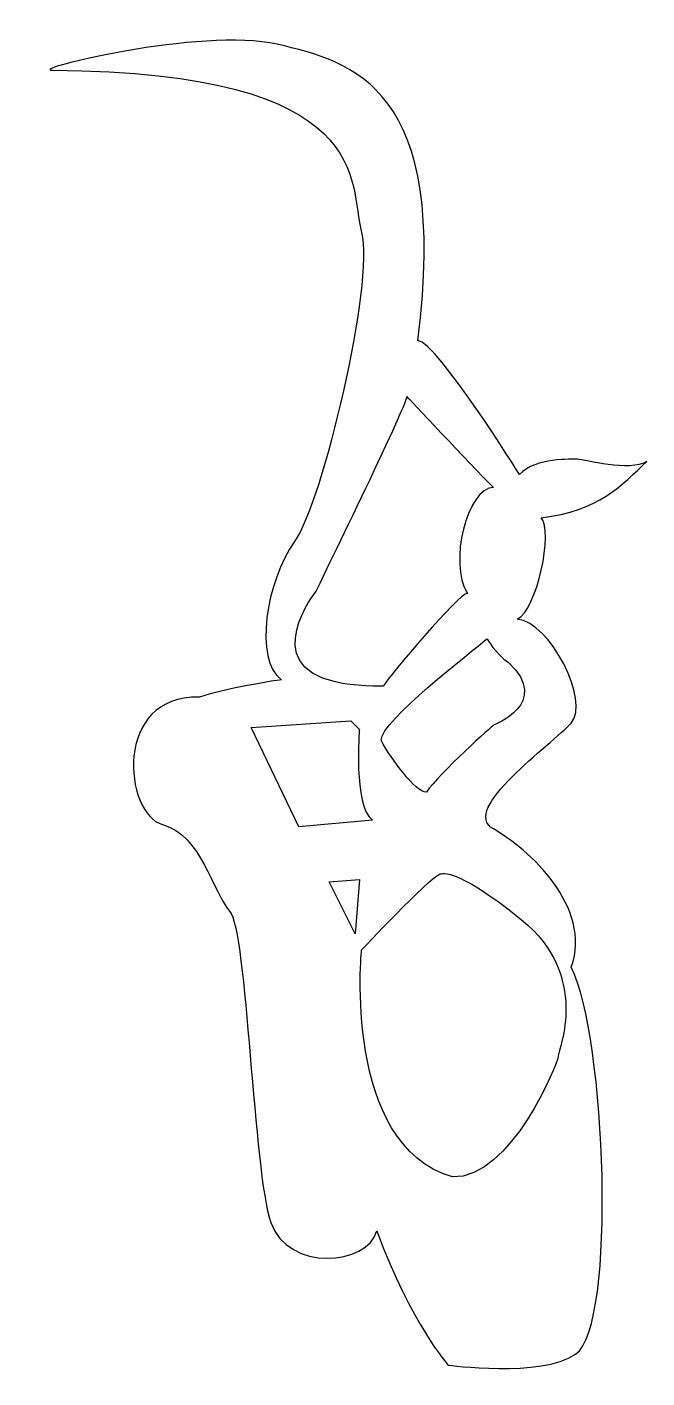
# Model space of a CAD drawing. Header units: centimetres. Extents: x -4.4 to 4.1, y -9.3 to 9.4.
import ezdxf

# ---------------------------------------------------------------- set-up
doc = ezdxf.new("R2010")
doc.units = ezdxf.units.CM
doc.header["$MEASUREMENT"] = 0
doc.layers.add('Camada 1', color=7, linetype='Continuous')

msp = doc.modelspace()

# ---------------------------------------------------------------- linework, layer by layer
at = {"layer": 'Camada 1'}
for points, knots in [([(-4.08875, 8.76034), (-4.43824, 8.76267), (-2.02836, 9.35756), (-0.98321, 9.11867), (-0.98321, 9.11867), (0.06195, 8.87978), (1.40566, 8.52148), (0.95775, 5.02771), (0.95775, 5.02771), (1.22651, 4.99784), (2.36123, 3.17629), (2.36123, 3.17629), (2.36123, 3.17629), (2.6001, 3.41518), (3.07796, 3.38531), (3.16752, 3.38531), (3.16752, 3.38531), (3.25706, 3.38531), (3.88412, 3.20616), (4.12304, 3.35546), (4.12304, 3.35546), (3.76471, 3.02698), (3.46613, 2.66863), (2.65984, 2.57904), (2.65984, 2.57904), (2.83902, 2.39989), (2.60015, 1.29502), (2.33139, 1.17558), (2.33139, 1.17558), (2.7793, 1.14573), (3.3467, 0.04089), (3.07791, -0.25772), (3.07791, -0.25772), (2.80915, -0.55636), (1.52515, -1.45221), (2.00291, -1.72097), (2.00291, -1.72097), (2.48069, -1.98968), (3.37655, -2.79592), (3.07791, -3.63203), (3.07791, -3.63203), (3.55569, -4.58757), (3.71206, -8.5822), (3.13763, -8.97717), (3.13763, -8.97717), (2.65985, -9.30562), (1.37582, -9.1265), (1.37582, -9.1265), (1.37582, -9.1265), (1.37582, -9.1265), (0.86816, -8.55907), (0.39041, -7.27508), (0.39041, -7.27508), (0.27098, -7.75289), (-0.83392, -7.8424), (-1.07279, -7.15562), (-1.07279, -7.15562), (-1.31166, -6.46884), (-1.40127, -3.12443), (-1.64014, -2.85564), (-1.64014, -2.85564), (-1.87901, -2.58688), (-2.02831, -1.81054), (-2.56584, -1.66118), (-2.56584, -1.66118), (-3.10334, -1.51185), (-3.25265, 0.13055), (-2.05821, 0.10065), (-2.05821, 0.10065), (-1.5804, 0.24995), (-0.92346, 0.33954), (-0.92346, 0.33954), (-0.92346, 0.33954), (-1.31166, 0.60828), (-1.13253, 1.71315), (-0.74431, 2.25063), (-0.74431, 2.25063), (-0.35609, 2.78811), (0.36059, 5.83394), (0.18139, 6.52077), (0.18139, 6.52077), (0.00224, 7.20755), (0.39041, 8.7305), (-4.08875, 8.76034)], [0, 0, 0, 0, 0.04545455, 0.04545455, 0.04545455, 0.04545455, 0.09090909, 0.09090909, 0.09090909, 0.09090909, 0.13636364, 0.13636364, 0.13636364, 0.13636364, 0.18181818, 0.18181818, 0.18181818, 0.18181818, 0.22727273, 0.22727273, 0.22727273, 0.22727273, 0.27272727, 0.27272727, 0.27272727, 0.27272727, 0.31818182, 0.31818182, 0.31818182, 0.31818182, 0.36363636, 0.36363636, 0.36363636, 0.36363636, 0.40909091, 0.40909091, 0.40909091, 0.40909091, 0.45454545, 0.45454545, 0.45454545, 0.45454545, 0.5, 0.5, 0.5, 0.5, 0.54545455, 0.54545455, 0.54545455, 0.54545455, 0.59090909, 0.59090909, 0.59090909, 0.59090909, 0.63636364, 0.63636364, 0.63636364, 0.63636364, 0.68181818, 0.68181818, 0.68181818, 0.68181818, 0.72727273, 0.72727273, 0.72727273, 0.72727273, 0.77272727, 0.77272727, 0.77272727, 0.77272727, 0.81818182, 0.81818182, 0.81818182, 0.81818182, 0.86363636, 0.86363636, 0.86363636, 0.86363636, 0.90909091, 0.90909091, 0.90909091, 0.90909091, 1, 1, 1, 1]), ([(0.80847, 4.25131), (0.80847, 4.13188), (-0.44571, 1.56383), (-0.44571, 1.56383), (-0.44571, 1.56383), (-0.44571, 1.56383), (-1.25195, 0.54857), (-0.17695, 0.30965), (-0.17695, 0.30965), (0.06194, 0.24991), (0.48001, 0.24991), (0.48001, 0.24991), (0.48001, 0.24991), (0.5696, 0.39921), (1.52517, 1.53393), (1.6446, 1.53393), (1.6446, 1.53393), (1.37584, 1.952), (1.6446, 2.99713), (2.00293, 2.99713), (2.00293, 2.99713), (1.67448, 3.32561), (0.80847, 4.25131), (0.80847, 4.25131)], [0, 0, 0, 0, 0.14285714, 0.14285714, 0.14285714, 0.14285714, 0.28571429, 0.28571429, 0.28571429, 0.28571429, 0.42857143, 0.42857143, 0.42857143, 0.42857143, 0.57142857, 0.57142857, 0.57142857, 0.57142857, 0.71428571, 0.71428571, 0.71428571, 0.71428571, 1, 1, 1, 1]), ([(1.91335, 0.90687), (1.70433, 0.72769), (0.45012, -0.22785), (0.45012, -0.49661), (0.45012, -0.49661), (0.59945, -0.76537), (0.92788, -1.21329), (1.07721, -1.21329), (1.07721, -1.21329), (1.25639, -0.94453), (2.00291, -0.28759), (2.00291, -0.28759), (2.00291, -0.28759), (2.00291, -0.28759), (2.8092, 0.01105), (2.21193, 0.57839), (2.21193, 0.57839), (2.03278, 0.69785), (1.91335, 0.90687), (1.91335, 0.90687)], [0, 0, 0, 0, 0.16666667, 0.16666667, 0.16666667, 0.16666667, 0.33333333, 0.33333333, 0.33333333, 0.33333333, 0.5, 0.5, 0.5, 0.5, 0.66666667, 0.66666667, 0.66666667, 0.66666667, 1, 1, 1, 1]), ([(-0.68457, -1.69102), (-0.68457, -1.69102), (0.33069, -1.60143), (0.33069, -1.60143), (0.33069, -1.60143), (0.06198, -1.39241), (0.15154, -0.3473), (0.15154, -0.3473), (0.15154, -0.3473), (0.15154, -0.3473), (0.03211, -0.22787), (0.03211, -0.22787), (0.03211, -0.22787), (0.03211, -0.22787), (-1.34153, -0.31743), (-1.34153, -0.31743), (-1.34153, -0.31743), (-1.34153, -0.31743), (-0.68457, -1.69102), (-0.68457, -1.69102)], [0, 0, 0, 0, 0.16666667, 0.16666667, 0.16666667, 0.16666667, 0.33333333, 0.33333333, 0.33333333, 0.33333333, 0.5, 0.5, 0.5, 0.5, 0.66666667, 0.66666667, 0.66666667, 0.66666667, 1, 1, 1, 1]), ([(1.25641, -2.34798), (1.10711, -2.40772), (0.18138, -3.39311), (0.18138, -3.39311), (0.18138, -3.39311), (0.18138, -3.39311), (-0.08733, -6.08064), (1.43556, -6.52855), (1.43556, -6.52855), (2.2418, -6.5584), (2.89876, -4.94584), (2.89876, -4.8563), (2.89876, -4.8563), (2.89876, -4.76674), (3.34662, -3.75143), (2.39108, -2.97503), (2.39108, -2.97503), (1.43556, -2.1987), (1.25641, -2.34798), (1.25641, -2.34798)], [0, 0, 0, 0, 0.16666667, 0.16666667, 0.16666667, 0.16666667, 0.33333333, 0.33333333, 0.33333333, 0.33333333, 0.5, 0.5, 0.5, 0.5, 0.66666667, 0.66666667, 0.66666667, 0.66666667, 1, 1, 1, 1]), ([(0.0918, -3.16787), (0.0918, -3.16787), (0.15154, -2.42132), (0.15154, -2.42132), (0.15154, -2.42132), (0.15154, -2.42132), (-0.2665, -2.45119), (-0.2665, -2.45119), (-0.2665, -2.45119), (-0.2665, -2.45119), (0.0918, -3.16787), (0.0918, -3.16787)], [0, 0, 0, 0, 0.25, 0.25, 0.25, 0.25, 0.5, 0.5, 0.5, 0.5, 1, 1, 1, 1])]:
    msp.add_open_spline(points, degree=3, knots=knots, dxfattribs=at)

doc.saveas('drawing.dxf')
